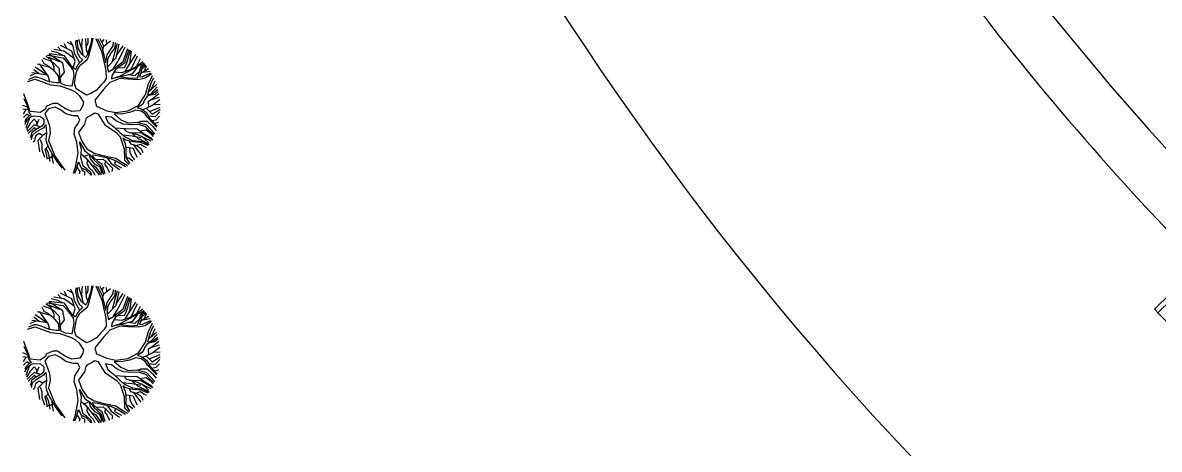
# Model space of a CAD drawing. Extents: x -93062 to 326984, y -142534 to 91021.
# Drawn here: x -56768 to -55694, y 84019 to 84422 of the extents above; entities that cross this region are included whole.
import ezdxf
from ezdxf.enums import TextEntityAlignment as Align

# ---------------------------------------------------------------- set-up
doc = ezdxf.new("R2010")
doc.units = 0
doc.header["$LTSCALE"] = 1000
doc.header["$MEASUREMENT"] = 0
doc.layers.get('0').update_dxf_attribs({"color": 8})
doc.styles.add('COMPLEX', font='COMPLEX')
doc.styles.add('hz', font='GEDITXT', dxfattribs={"width": 0.8, "bigfont": 'DXT'})
doc.styles.add('SIMPLEX', font='GEDITXT', dxfattribs={"height": 0.2, "bigfont": 'DXT'})
doc.styles.get("Standard").update_dxf_attribs({"font": 'gbenor.shx', "bigfont": 'gbcbig.shx'})

# ---------------------------------------------------------------- blocks, each defined once
blk = doc.blocks.new('A$C672165B9')
at = {"color": 251}
for p, q in [((4015.9, 19940.2), (4015.3, 19930.9)), ((4019.9, 19930.9), (4019.9, 19940.2)), ((4032.2, 19914.6), (4023, 19942.2)), ((4030.6, 19924.4), (4032.6, 19943.7)), ((4042.7, 19915.8), (4040.7, 19944.6)), ((4047.4, 19933.7), (4047.4, 19945)), ((4055.4, 19945.2), (4054.7, 19933.7)), ((4057.4, 19933), (4059.4, 19945.2)), ((4066.2, 19944.9), (4076.8, 19921.6)), ((4070.8, 19944.5), (4081.5, 19922.3)), ((4086.8, 19925.2), (4077.3, 19943.8)), ((4081.9, 19934.7), (4088, 19942.1)), ((4086.8, 19925.2), (4103.4, 19938.5)), ((4094.1, 19931), (4094, 19940.9)), ((3969.8, 19908), (3953.2, 19912.2)), ((3985.2, 19912.3), (3959.6, 19916.6)), ((3979.7, 19913.2), (3970.1, 19923)), ((4005.9, 19912.3), (3976.5, 19926.4)), ((3999.2, 19902.9), (3985.2, 19912.3)), ((3993.3, 19918.3), (3986.7, 19931.2)), ((4007.3, 19927.7), (3994.9, 19934.4)), ((4008.6, 19925.2), (4002.6, 19937.1)), ((4013.9, 19886.5), (4005.9, 19912.3)), ((4013.3, 19905.1), (4008.6, 19925.2)), ((4015.3, 19930.9), (4017.3, 19918.7)), ((4017.3, 19918.7), (4019.9, 19907.2)), ((4022.6, 19918), (4019.9, 19930.9)), ((4030.6, 19904.4), (4022.6, 19918)), ((4034.4, 19901.2), (4030.6, 19924.4)), ((4042.2, 19922.3), (4047.4, 19933.7)), ((4046.1, 19906.8), (4042.7, 19915.8)), ((4051.4, 19923), (4045.3, 19904.4)), ((4048, 19897.2), (4057.4, 19933)), ((4054.7, 19933.7), (4051.4, 19923)), ((4076.8, 19921.6), (4081.5, 19908.7)), ((4081.5, 19922.3), (4091.5, 19882.9)), ((4083.7, 19913.4), (4086.8, 19925.2)), ((4095.5, 19902.9), (4110.9, 19925.9)), ((4114.9, 19920.9), (4104.9, 19907.2)), ((4108.7, 19885.7), (4121.2, 19933)), ((4110.9, 19925.9), (4111.6, 19935.2)), ((4115.6, 19934.5), (4114.9, 19920.9)), ((4118.2, 19895.8), (4125.4, 19930.5)), ((4119.3, 19901), (4135.6, 19925.7)), ((4122.3, 19885.7), (4140.9, 19922.8)), ((4136.3, 19886.5), (4147.7, 19919.4)), ((4150.3, 19915.8), (4141.6, 19890.8)), ((4144.3, 19880), (4154.2, 19914.5)), ((4153, 19880.7), (4156.9, 19912.6)), ((3929, 19890.8), (3934.3, 19880.7)), ((3950, 19887.5), (3933.7, 19893.6)), ((3934.3, 19880.7), (3945, 19875.7)), ((3952.5, 19890.9), (3939.8, 19898.4)), ((3942.4, 19902.2), (3961.1, 19899.4)), ((3982.5, 19881.5), (3947.4, 19904.3)), ((3975, 19885.3), (3947.4, 19895.9)), ((3967.8, 19902.9), (3947.7, 19905.8)), ((3960.9, 19880.7), (3950, 19887.5)), ((3960.9, 19872.3), (3952.5, 19890.9)), ((3974.4, 19867.3), (3960.9, 19880.7)), ((3961.1, 19899.4), (3977.1, 19896.5)), ((3987.2, 19900.8), (3967.8, 19902.9)), ((3983.2, 19901.2), (3969.8, 19908)), ((3977.1, 19896.5), (3983.8, 19895.1)), ((3987.1, 19858.8), (3982.5, 19881.5)), ((3983.8, 19895.1), (3991.2, 19886.5)), ((3997.2, 19885.7), (3987.2, 19900.8)), ((3991.2, 19886.5), (4000.6, 19874.8)), ((4005.2, 19872.9), (3997.2, 19885.7)), ((4011.8, 19893.2), (3999.2, 19902.9)), ((4008.8, 19870.1), (4013.9, 19886.5)), ((4026, 19882.9), (4013.3, 19905.1)), ((4019.9, 19907.2), (4025.3, 19897.9)), ((4028.6, 19885.7), (4019.9, 19876.4)), ((4025.3, 19897.9), (4032.6, 19890.8)), ((4026, 19875.7), (4044.7, 19890.8)), ((4032.6, 19890.8), (4028.6, 19885.7)), ((4040.7, 19895.8), (4030.6, 19904.4)), ((4045.3, 19904.4), (4040.7, 19895.8)), ((4044.7, 19890.8), (4048, 19897.2)), ((4081.5, 19908.7), (4084.8, 19893.6)), ((4084.8, 19893.6), (4092.2, 19863.5)), ((4091.5, 19882.9), (4095.5, 19902.9)), ((4096.2, 19892.2), (4095.5, 19872.9)), ((4095.7, 19872), (4118.2, 19895.8)), ((4104.9, 19907.2), (4096.2, 19892.2)), ((4111.6, 19868.1), (4122.3, 19885.7)), ((4112.2, 19868.5), (4136.3, 19886.5)), ((4139, 19881.5), (4116.2, 19865.7)), ((4124.3, 19846.9), (4189.5, 19882.4)), ((4141.6, 19890.8), (4139, 19881.5)), ((4141.2, 19860.8), (4153, 19880.7)), ((4151.3, 19877.9), (4168.4, 19903.6)), ((4156.4, 19866.4), (4172.4, 19900.1)), ((4166.4, 19872.1), (4185.9, 19886.4)), ((4170.3, 19875), (4179.5, 19893.3)), ((4180.4, 19872.9), (4189.8, 19880.7)), ((3913.2, 19855.7), (3899.3, 19848.9)), ((3944.4, 19851.4), (3903.7, 19857.1)), ((3922.3, 19854.5), (3908.7, 19865.3)), ((3944.1, 19850.4), (3912.7, 19871.3)), ((3950, 19870.6), (3918.4, 19878.9)), ((3923, 19879.9), (3944.1, 19850.4)), ((3945, 19875.7), (3957.7, 19865.7)), ((3957.7, 19865.7), (3971.1, 19849.6)), ((3960.9, 19862.2), (3960.9, 19872.3)), ((3975.1, 19849.2), (3974.4, 19867.3)), ((3975.4, 19842.8), (3987.1, 19858.8)), ((4000.6, 19874.8), (4009, 19863)), ((4014.6, 19865.7), (4005.2, 19872.9)), ((4009, 19863), (4010.7, 19849.6)), ((4012.6, 19831.3), (4017.4, 19860.5)), ((4019.9, 19876.4), (4014.6, 19865.7)), ((4017.4, 19860.5), (4026, 19875.7)), ((4092.2, 19863.5), (4092.8, 19842.8)), ((4095.5, 19872.9), (4098.9, 19860)), ((4098.9, 19860), (4112.2, 19868.5)), ((4116.2, 19865.7), (4106.8, 19849.6)), ((4113, 19859.5), (4133, 19857.8)), ((4118.9, 19845.5), (4160.4, 19855.7)), ((4122.4, 19870), (4139, 19870.7)), ((4133, 19857.8), (4156.4, 19866.4)), ((4139, 19870.7), (4144.3, 19880)), ((4148.7, 19852.8), (4166.4, 19850.6)), ((4148.9, 19873.7), (4151.3, 19877.9)), ((4152.1, 19864.9), (4166.4, 19872.1)), ((4160.4, 19855.7), (4172.4, 19871.4)), ((4166.4, 19850.6), (4194.6, 19876.5)), ((4172.4, 19844.9), (4177.8, 19862.1)), ((4181.1, 19856.4), (4177.1, 19847.8)), ((4177.8, 19862.1), (4180.4, 19872.9)), ((4183.1, 19870.7), (4181.1, 19856.4)), ((4181.1, 19856.4), (4199.8, 19868.5)), ((4191.8, 19878.6), (4183.1, 19870.7)), ((4185.5, 19859.2), (4204.1, 19861.9)), ((4189.1, 19849.9), (4205.8, 19857.1)), ((4190.2, 19862.3), (4195.5, 19874.6)), ((4208.1, 19855), (4191.8, 19843.5)), ((3893.1, 19835), (3912.9, 19841.3)), ((3910.3, 19846.3), (3895.5, 19840.6)), ((3916.9, 19846.3), (3910.3, 19846.3)), ((3912.9, 19841.3), (3935, 19832.7)), ((3927.7, 19842.8), (3916.9, 19846.3)), ((3948.3, 19834.4), (3927.7, 19842.8)), ((3935, 19832.7), (3951.7, 19826.8)), ((3949.4, 19835.1), (3944.4, 19851.4)), ((3966, 19831.9), (3948.3, 19834.4)), ((3951.7, 19826.8), (3975.3, 19824.3)), ((3973.6, 19831.9), (3966, 19831.9)), ((3971.1, 19849.6), (3973.6, 19831.9)), ((3978.6, 19830.2), (3975.1, 19849.2)), ((3975.3, 19824.3), (4002.3, 19815)), ((3989.8, 19824.9), (3978.6, 19830.2)), ((4005.9, 19823.4), (3989.8, 19824.9)), ((4010.7, 19849.6), (4005.9, 19823.4)), ((4016.6, 19817), (4012.6, 19831.3)), ((4079.9, 19826.8), (4068.1, 19813.4)), ((4086.6, 19833.5), (4079.9, 19826.8)), ((4101.8, 19832.7), (4085.8, 19815)), ((4092.8, 19842.8), (4086.6, 19833.5)), ((4127.6, 19842.8), (4101.8, 19832.7)), ((4106.8, 19849.6), (4106, 19842)), ((4106, 19842), (4123.7, 19847.9)), ((4123.7, 19847.9), (4155, 19843.5)), ((4147.7, 19841.3), (4127.6, 19842.8)), ((4173.8, 19839.9), (4147.7, 19841.3)), ((4155, 19843.5), (4172.4, 19844.9)), ((4191.8, 19843.5), (4173.8, 19839.9)), ((4177.1, 19847.8), (4183.8, 19847.1)), ((4183.8, 19847.1), (4189.1, 19849.9)), ((4192.5, 19801.9), (4200.5, 19829.1)), ((4206.5, 19831.3), (4197.8, 19802.6)), ((4200.5, 19829.1), (4210.6, 19850.3)), ((4212.5, 19843.5), (4206.5, 19831.3)), ((4208.2, 19816.6), (4216.9, 19836.6)), ((4208.5, 19817), (4220.3, 19827.6)), ((3894.9, 19774), (3884, 19803.6)), ((4002.3, 19815), (4014.1, 19809.1)), ((4014.1, 19809.1), (4024, 19799.8)), ((4042.7, 19800.5), (4016.6, 19817)), ((4024, 19799.8), (4035.3, 19782.6)), ((4053.4, 19804.8), (4042.7, 19800.5)), ((4068.1, 19813.4), (4053.4, 19804.8)), ((4085.8, 19815), (4064.1, 19787.6)), ((4175.1, 19774.7), (4192.5, 19801.9)), ((4197.2, 19798.3), (4191.1, 19789.7)), ((4201.2, 19799.8), (4197.2, 19798.3)), ((4197.8, 19802.6), (4209.9, 19804.1)), ((4199.7, 19809), (4208.5, 19817)), ((4215.9, 19802.6), (4201.2, 19799.8)), ((4205.3, 19803.5), (4222.1, 19821.8)), ((4206.2, 19788.9), (4228, 19795.4)), ((4209.9, 19804.1), (4223.9, 19814.8)), ((4209.9, 19791.2), (4226.5, 19804.4)), ((4224.6, 19809.8), (4215.9, 19802.6)), ((3893.2, 19770.3), (3880.9, 19774.7)), ((3883.5, 19791.9), (3892.2, 19774)), ((3892.2, 19774), (3896.9, 19756.1)), ((3900.2, 19758.9), (3894.9, 19774)), ((3938.4, 19765.4), (3925, 19756.8)), ((3946.6, 19766.1), (3937.3, 19754.3)), ((3940.4, 19771.8), (3938.4, 19765.4)), ((3957.7, 19779), (3940.4, 19771.8)), ((3963.5, 19770.3), (3946.6, 19766.1)), ((3969.1, 19779), (3957.7, 19779)), ((3977.1, 19763.2), (3963.5, 19770.3)), ((3989.2, 19766.1), (3969.1, 19779)), ((4005.2, 19758.9), (3989.2, 19766.1)), ((4033.5, 19774.5), (4026, 19761.1)), ((4035.3, 19782.6), (4033.5, 19774.5)), ((4064.1, 19787.6), (4068.1, 19772.5)), ((4068.1, 19772.5), (4094.8, 19761.1)), ((4147.7, 19760.4), (4175.1, 19774.7)), ((4185.8, 19777.6), (4172.4, 19768.2)), ((4172.4, 19768.2), (4180.4, 19766.8)), ((4180.4, 19766.8), (4195.1, 19756.8)), ((4185.4, 19763.4), (4208.5, 19774)), ((4191.1, 19789.7), (4185.8, 19777.6)), ((4194.7, 19767.7), (4209.9, 19752.5)), ((4200.5, 19785.4), (4209.9, 19791.2)), ((4200.8, 19770.4), (4200.5, 19785.4)), ((4203, 19759.4), (4229.8, 19770.4)), ((4208.5, 19774), (4228.7, 19789.8)), ((4212.5, 19777.1), (4229.7, 19777.5)), ((3898.8, 19763), (3881, 19764.7)), ((3888.9, 19763.9), (3881.8, 19752.4)), ((3891.5, 19752.5), (3882.9, 19744.1)), ((3888.9, 19739.6), (3886.2, 19732.4)), ((3886.2, 19726.7), (3892.9, 19738.9)), ((3897.6, 19748.2), (3888.9, 19739.6)), ((3898.4, 19743.1), (3889.1, 19717.7)), ((3897.5, 19748.2), (3891.5, 19752.5)), ((3892.9, 19738.9), (3902.2, 19746)), ((3896.9, 19756.1), (3902.2, 19750.3)), ((3902.2, 19750.3), (3897.6, 19748.2)), ((3925, 19756.8), (3900.2, 19758.9)), ((3909.6, 19739.6), (3900.2, 19728.8)), ((3902.2, 19746), (3908.9, 19748.2)), ((3908.9, 19748.2), (3926.3, 19746.7)), ((3916.3, 19731.7), (3909.6, 19739.6)), ((3917, 19726.1), (3922.3, 19739.6)), ((3926.3, 19746.7), (3934.3, 19739.6)), ((3934.3, 19739.6), (3934.3, 19728.8)), ((3937.3, 19754.3), (3949.1, 19723.1)), ((3990.5, 19753.2), (3977.1, 19763.2)), ((4008.6, 19748.2), (3990.5, 19753.2)), ((4026, 19761.1), (4005.2, 19758.9)), ((4020.6, 19748.2), (4008.6, 19748.2)), ((4026, 19737.4), (4020.6, 19748.2)), ((4020.6, 19728.1), (4026, 19737.4)), ((4026, 19761.1), (4026, 19761.1)), ((4040.7, 19740.3), (4038, 19726.7)), ((4046.7, 19745.3), (4040.7, 19740.3)), ((4055.4, 19749.6), (4046.7, 19745.3)), ((4064.1, 19754.6), (4055.4, 19749.6)), ((4073.4, 19752.5), (4064.1, 19754.6)), ((4090.8, 19723.8), (4073.4, 19752.5)), ((4097.5, 19745.3), (4090.8, 19746.7)), ((4090.8, 19746.7), (4096.8, 19732.4)), ((4094.8, 19761.1), (4117.6, 19756.8)), ((4106.2, 19744.6), (4097.5, 19745.3)), ((4118.2, 19735.3), (4106.2, 19744.6)), ((4131.6, 19752.5), (4112.9, 19753.2)), ((4112.9, 19753.2), (4129.6, 19738.2)), ((4117.6, 19756.8), (4147.7, 19760.4)), ((4129.6, 19738.2), (4148.3, 19730.3)), ((4151.7, 19756.8), (4131.6, 19752.5)), ((4168.4, 19762.5), (4151.7, 19756.8)), ((4181.8, 19759.6), (4168.4, 19762.5)), ((4191.8, 19753.2), (4181.8, 19759.6)), ((4198.5, 19743.2), (4191.8, 19753.2)), ((4195.1, 19756.8), (4203.8, 19741.7)), ((4211.2, 19729.6), (4198.5, 19743.2)), ((4200.4, 19747.7), (4207.9, 19747.5)), ((4203.8, 19741.7), (4222.6, 19721.7)), ((4207.9, 19747.5), (4217.9, 19746)), ((4208.8, 19736.4), (4219.9, 19738.2)), ((4209.9, 19752.5), (4229.7, 19764.7)), ((4217.9, 19746), (4229.3, 19758.2)), ((4219.9, 19738.2), (4228.1, 19746.8)), ((3900.2, 19728.8), (3890.5, 19713.6)), ((3898.9, 19714.5), (3892.5, 19707.9)), ((3910.9, 19718.1), (3894.6, 19702.8)), ((3910.3, 19725.2), (3898.9, 19714.5)), ((3913.6, 19712.4), (3902.9, 19704.5)), ((3926.2, 19719.7), (3910.3, 19725.2)), ((3915.2, 19713.3), (3910.9, 19718.1)), ((3929.7, 19721.7), (3913.6, 19712.4)), ((3914.9, 19707.3), (3927, 19714.5)), ((3917.5, 19722.7), (3916.3, 19731.7)), ((3927, 19714.5), (3935.7, 19718.8)), ((3934.3, 19728.8), (3929.7, 19721.7)), ((3935.7, 19718.8), (3939.7, 19725.2)), ((3939.7, 19725.2), (3940.4, 19716.6)), ((3940.4, 19716.6), (3941, 19704.5)), ((3949.1, 19723.1), (3950.4, 19704.5)), ((4011.9, 19701.6), (4013.3, 19716.6)), ((4013.3, 19716.6), (4020.6, 19728.1)), ((4038, 19726.7), (4022.6, 19705.9)), ((4120.3, 19702.9), (4090.8, 19723.8)), ((4096.8, 19732.4), (4111.6, 19721)), ((4111.6, 19721), (4128.3, 19704.5)), ((4114.9, 19717.4), (4141.6, 19715.9)), ((4136.3, 19726.7), (4118.2, 19735.3)), ((4159, 19725.2), (4136.3, 19726.7)), ((4137.6, 19715.9), (4144.3, 19708.1)), ((4141.6, 19715.9), (4171.7, 19715.2)), ((4144.3, 19708.1), (4157, 19705.2)), ((4148.3, 19730.3), (4171.7, 19731.7)), ((4175.1, 19726), (4159, 19725.2)), ((4171.7, 19731.7), (4195.1, 19725.2)), ((4171.7, 19715.2), (4185.1, 19705.2)), ((4173, 19731.4), (4180.4, 19734.6)), ((4193.8, 19720.2), (4175.1, 19726)), ((4177.8, 19710.2), (4194.5, 19712.4)), ((4180.4, 19734.6), (4196.5, 19734.6)), ((4202.5, 19709.5), (4193.8, 19720.2)), ((4194.5, 19712.4), (4204.5, 19704.5)), ((4195.1, 19725.2), (4215.9, 19702.3)), ((4196.5, 19734.6), (4210.5, 19721.7)), ((4213.9, 19699.5), (4202.5, 19709.5)), ((4210.5, 19721.7), (4219.3, 19711.1)), ((4221.2, 19719.5), (4211.2, 19729.6)), ((4215.2, 19729.6), (4225.4, 19732)), ((3902.9, 19704.5), (3900.9, 19692.3)), ((3902.9, 19687.3), (3905.6, 19698.7)), ((3905.6, 19698.7), (3914.9, 19707.3)), ((3910.9, 19685.8), (3907.6, 19681.5)), ((3913.6, 19696.6), (3910.9, 19685.8)), ((3922.3, 19703), (3913.6, 19696.6)), ((3931.7, 19698), (3919, 19685.1)), ((3919, 19685.1), (3923.6, 19656.5)), ((3931, 19698), (3922.3, 19703)), ((3925, 19688), (3929, 19677.2)), ((3940.4, 19703.8), (3931.7, 19698)), ((3941, 19704.5), (3939.7, 19688)), ((3939.7, 19688), (3941, 19680.1)), ((3941, 19680.1), (3946.4, 19668.6)), ((3950.4, 19704.5), (3946.4, 19685.8)), ((3946.4, 19685.8), (3963.1, 19645)), ((4017.9, 19680.8), (4011.9, 19701.6)), ((4021.3, 19653.6), (4017.9, 19680.8)), ((4022.6, 19705.9), (4032, 19682.3)), ((4030, 19662.9), (4025.3, 19682.3)), ((4025.3, 19682.3), (4038.7, 19659.3)), ((4032, 19682.3), (4044, 19664.4)), ((4128.8, 19693.6), (4120.3, 19702.9)), ((4128.3, 19704.5), (4141, 19694.4)), ((4139.7, 19663.3), (4128.8, 19693.6)), ((4134.3, 19699.5), (4159.1, 19697)), ((4142.3, 19686.6), (4135, 19691.6)), ((4135, 19691.6), (4141, 19678)), ((4141, 19694.4), (4159.7, 19685.8)), ((4160.4, 19682.3), (4142.3, 19686.6)), ((4151, 19705.9), (4181.9, 19704.6)), ((4151, 19684.4), (4154.4, 19677.2)), ((4157, 19705.2), (4172.4, 19700.9)), ((4157.7, 19703.8), (4172.6, 19691.1)), ((4159.1, 19697), (4181.1, 19692.8)), ((4159.7, 19685.8), (4185.8, 19683)), ((4180.4, 19680.1), (4160.4, 19682.3)), ((4172.4, 19700.9), (4205.8, 19684.4)), ((4172.6, 19691.1), (4201.3, 19676.8)), ((4199.2, 19673), (4180.4, 19680.1)), ((4181.9, 19704.6), (4211.4, 19686.9)), ((4183.1, 19695.9), (4200.5, 19680.1)), ((4185.1, 19705.2), (4209.2, 19690.1)), ((4185.8, 19683), (4201.2, 19675.1)), ((4204.5, 19704.5), (4211.9, 19695.9)), ((3929, 19677.2), (3929.7, 19662.2)), ((3929.7, 19662.2), (3936.3, 19642.9)), ((3944.4, 19670.1), (3937, 19662.9)), ((3937, 19662.9), (3941, 19648.6)), ((3940.4, 19665.1), (3945.7, 19654.3)), ((3945.7, 19654.3), (3950, 19632.1)), ((3946.4, 19668.6), (3956.4, 19650)), ((3954.4, 19653.6), (3955.7, 19640)), ((3956.4, 19650), (3967.1, 19632.1)), ((4015.3, 19617.8), (4021.3, 19653.6)), ((4028.6, 19642.1), (4030, 19662.9)), ((4029.3, 19651.4), (4040.7, 19641.4)), ((4038.7, 19659.3), (4051.4, 19649.3)), ((4044, 19664.4), (4062.1, 19652.9)), ((4062.1, 19652.9), (4087.5, 19646.4)), ((4140.3, 19634.3), (4139.7, 19663.3)), ((4141, 19678), (4143, 19665.1)), ((4143, 19665.1), (4142.3, 19647.2)), ((4144.3, 19668.6), (4161, 19665.8)), ((4151.7, 19666.5), (4153, 19655)), ((4153, 19655), (4158.4, 19643.6)), ((4154.4, 19677.2), (4169.7, 19673)), ((4161, 19665.8), (4167.1, 19650.7)), ((4161.7, 19675.1), (4172.4, 19660.8)), ((4167.1, 19650.7), (4171.1, 19642.9)), ((4169.1, 19673), (4179.8, 19676.5)), ((4169.7, 19673), (4180.4, 19665.8)), ((4172.4, 19660.8), (4180.4, 19649.3)), ((4179.8, 19676.5), (4188.5, 19670.8)), ((4180.4, 19665.8), (4185.8, 19655)), ((4188.5, 19670.8), (4194.5, 19667.9)), ((3941, 19648.6), (3941.7, 19637.8)), ((3950.4, 19641.4), (3945, 19640)), ((3954.4, 19643.6), (3950.4, 19641.4)), ((3955.7, 19640), (3958.4, 19627.1)), ((3963.1, 19645), (3987.6, 19609.9)), ((3967.1, 19632.1), (3979.8, 19614.9)), ((4017.3, 19612.8), (4022.6, 19631.4)), ((4022.6, 19631.4), (4029.3, 19616.3)), ((4034.7, 19619.9), (4028.6, 19642.1)), ((4037.3, 19645.7), (4046.7, 19649.3)), ((4040.7, 19641.4), (4051.4, 19628.5)), ((4044.7, 19635), (4043.3, 19627.1)), ((4043.3, 19627.1), (4049.4, 19616.3)), ((4050, 19649.3), (4052, 19638.5)), ((4051.4, 19649.3), (4062.1, 19635.7)), ((4051.4, 19628.5), (4074.8, 19597)), ((4052, 19638.5), (4063.4, 19625.7)), ((4057.4, 19622.8), (4065.4, 19618.5)), ((4059.4, 19643.6), (4058.7, 19648.6)), ((4058.7, 19648.6), (4070.8, 19647.2)), ((4073.4, 19631.4), (4059.4, 19643.6)), ((4062.1, 19635.7), (4078.8, 19619.9)), ((4063.4, 19625.7), (4075.4, 19619.2)), ((4067.4, 19637.1), (4084.8, 19637.8)), ((4070.8, 19647.2), (4103.5, 19639.3)), ((4082.8, 19624.2), (4073.4, 19631.4)), ((4084.1, 19619.2), (4082.8, 19624.2)), ((4084.8, 19637.8), (4094.8, 19629.2)), ((4087.5, 19646.4), (4117.6, 19640.7)), ((4091.5, 19633.5), (4088.2, 19624.9)), ((4088.2, 19624.9), (4095.5, 19616.3)), ((4094.8, 19629.2), (4108.9, 19614.9)), ((4096.2, 19640.7), (4105.5, 19627.1)), ((4103.5, 19639.3), (4120.9, 19632.1)), ((4105.5, 19627.1), (4126.3, 19612)), ((4116.2, 19633.5), (4113.6, 19626.4)), ((4113.6, 19626.4), (4131.6, 19616.3)), ((4117.6, 19640.7), (4130.9, 19631.4)), ((4120.9, 19632.1), (4141.6, 19619.2)), ((4130.9, 19631.4), (4146.7, 19622.1)), ((4150.4, 19624.5), (4140.3, 19634.3)), ((4142.3, 19647.2), (4144.3, 19639.3)), ((4143.7, 19642.9), (4151, 19640.7)), ((4144.3, 19639.3), (4152.4, 19627.1)), ((4151, 19640.7), (4160.4, 19633.5)), ((4158.4, 19643.6), (4165, 19636.4)), ((4009.4, 19602.4), (4015.3, 19617.8)), ((4013.3, 19602.7), (4017.3, 19612.8)), ((4019.3, 19617.8), (4021.3, 19612.8)), ((4021.3, 19612.8), (4026, 19606.3)), ((4026, 19606.3), (4024.6, 19600.6)), ((4029.3, 19616.3), (4041.3, 19611.3)), ((4030, 19614.9), (4030.6, 19609.9)), ((4030.6, 19609.9), (4038, 19607)), ((4044, 19613.5), (4034.7, 19619.9)), ((4038, 19607), (4038, 19597.7)), ((4041.3, 19611.3), (4052, 19599.9)), ((4053.4, 19604.2), (4044, 19613.5)), ((4049.4, 19616.3), (4059.4, 19606.3)), ((4052, 19599.9), (4052, 19597)), ((4056.7, 19596.3), (4053.4, 19604.2)), ((4059.4, 19606.3), (4064.1, 19597.7)), ((4065.4, 19618.5), (4080.1, 19598.4)), ((4075.4, 19619.2), (4082.1, 19602.7)), ((4078.8, 19619.9), (4086.1, 19599.1)), ((4090.1, 19600.6), (4084.1, 19619.2)), ((4095.5, 19616.3), (4100.2, 19605.6)), ((4100.2, 19605.6), (4099.5, 19603.4)), ((4108.9, 19614.9), (4106.9, 19606.3)), ((6942.5, 19441.9), (6754.2, 19256.6)), ((6951.3, 19433), (6763.1, 19247.7)), ((4007.3, 19298.7), (3994.9, 19305.4)), ((4008.6, 19296.2), (4002.6, 19308.1)), ((4015.9, 19311.2), (4015.3, 19301.9)), ((4019.9, 19301.9), (4019.9, 19311.2)), ((4032.2, 19285.6), (4023, 19313.2)), ((4030.6, 19295.4), (4032.6, 19314.7)), ((4042.7, 19286.8), (4040.7, 19315.6)), ((4042.2, 19293.3), (4047.4, 19304.7)), ((4047.4, 19304.7), (4047.4, 19316)), ((4048, 19268.2), (4057.4, 19304)), ((4054.7, 19304.7), (4051.4, 19294)), ((4055.4, 19316.2), (4054.7, 19304.7)), ((4057.4, 19304), (4059.4, 19316.2)), ((4066.2, 19315.9), (4076.8, 19292.6)), ((4070.8, 19315.5), (4081.5, 19293.3)), ((4086.8, 19296.2), (4077.3, 19314.8)), ((4081.9, 19305.7), (4088, 19313.1)), ((4086.8, 19296.2), (4103.4, 19309.5)), ((4094.1, 19302), (4094, 19311.9)), ((4108.7, 19256.7), (4121.2, 19304)), ((4110.9, 19296.9), (4111.6, 19306.2)), ((4115.6, 19305.5), (4114.9, 19291.9)), ((3982.5, 19252.5), (3947.4, 19275.3)), ((3967.8, 19273.9), (3947.7, 19276.8)), ((3969.8, 19279), (3953.2, 19283.2)), ((3985.2, 19283.3), (3959.6, 19287.6)), ((3983.2, 19272.2), (3969.8, 19279)), ((3979.7, 19284.2), (3970.1, 19294)), ((4005.9, 19283.3), (3976.5, 19297.4)), ((3999.2, 19273.9), (3985.2, 19283.3)), ((3993.3, 19289.3), (3986.7, 19302.2)), ((4013.9, 19257.5), (4005.9, 19283.3)), ((4013.3, 19276.1), (4008.6, 19296.2)), ((4026, 19253.9), (4013.3, 19276.1)), ((4015.3, 19301.9), (4017.3, 19289.7)), ((4017.3, 19289.7), (4019.9, 19278.2)), ((4022.6, 19289), (4019.9, 19301.9)), ((4019.9, 19278.2), (4025.3, 19268.9)), ((4030.6, 19275.4), (4022.6, 19289)), ((4034.4, 19272.2), (4030.6, 19295.4)), ((4040.7, 19266.8), (4030.6, 19275.4)), ((4045.3, 19275.4), (4040.7, 19266.8)), ((4046.1, 19277.8), (4042.7, 19286.8)), ((4051.4, 19294), (4045.3, 19275.4)), ((4076.8, 19292.6), (4081.5, 19279.7)), ((4081.5, 19293.3), (4091.5, 19253.9)), ((4081.5, 19279.7), (4084.8, 19264.6)), ((4083.7, 19284.4), (4086.8, 19296.2)), ((4095.5, 19273.9), (4110.9, 19296.9)), ((4104.9, 19278.2), (4096.2, 19263.2)), ((4114.9, 19291.9), (4104.9, 19278.2)), ((4118.2, 19266.8), (4125.4, 19301.5)), ((4119.3, 19272), (4135.6, 19296.7)), ((4122.3, 19256.7), (4140.9, 19293.8)), ((4136.3, 19257.5), (4147.7, 19290.4)), ((4150.3, 19286.8), (4141.6, 19261.8)), ((4144.3, 19251), (4154.2, 19285.5)), ((4153, 19251.7), (4156.9, 19283.6)), ((3950, 19241.6), (3918.4, 19249.9)), ((3923, 19250.9), (3944.1, 19221.4)), ((3929, 19261.8), (3934.3, 19251.7)), ((3950, 19258.5), (3933.7, 19264.6)), ((3934.3, 19251.7), (3945, 19246.7)), ((3952.5, 19261.9), (3939.8, 19269.4)), ((3942.4, 19273.2), (3961.1, 19270.4)), ((3945, 19246.7), (3957.7, 19236.7)), ((3975, 19256.3), (3947.4, 19266.9)), ((3960.9, 19251.7), (3950, 19258.5)), ((3960.9, 19243.3), (3952.5, 19261.9)), ((3974.4, 19238.3), (3960.9, 19251.7)), ((3961.1, 19270.4), (3977.1, 19267.5)), ((3987.2, 19271.8), (3967.8, 19273.9)), ((3977.1, 19267.5), (3983.8, 19266.1)), ((3987.1, 19229.8), (3982.5, 19252.5)), ((3983.8, 19266.1), (3991.2, 19257.5)), ((3997.2, 19256.7), (3987.2, 19271.8)), ((3991.2, 19257.5), (4000.6, 19245.8)), ((4005.2, 19243.9), (3997.2, 19256.7)), ((4011.8, 19264.2), (3999.2, 19273.9)), ((4008.8, 19241.1), (4013.9, 19257.5)), ((4019.9, 19247.4), (4014.6, 19236.7)), ((4017.4, 19231.5), (4026, 19246.7)), ((4028.6, 19256.7), (4019.9, 19247.4)), ((4025.3, 19268.9), (4032.6, 19261.8)), ((4026, 19246.7), (4044.7, 19261.8)), ((4032.6, 19261.8), (4028.6, 19256.7)), ((4044.7, 19261.8), (4048, 19268.2)), ((4084.8, 19264.6), (4092.2, 19234.5)), ((4091.5, 19253.9), (4095.5, 19273.9)), ((4096.2, 19263.2), (4095.5, 19243.9)), ((4095.7, 19243), (4118.2, 19266.8)), ((4111.6, 19239.1), (4122.3, 19256.7)), ((4112.2, 19239.5), (4136.3, 19257.5)), ((4139, 19252.5), (4116.2, 19236.7)), ((4124.3, 19217.9), (4189.5, 19253.4)), ((4141.6, 19261.8), (4139, 19252.5)), ((4139, 19241.7), (4144.3, 19251)), ((4141.2, 19231.8), (4153, 19251.7)), ((4148.9, 19244.7), (4151.3, 19248.9)), ((4151.3, 19248.9), (4168.4, 19274.6)), ((4156.4, 19237.4), (4172.4, 19271.1)), ((4166.4, 19243.1), (4185.9, 19257.4)), ((4166.4, 19221.6), (4194.6, 19247.5)), ((4170.3, 19246), (4179.5, 19264.3)), ((4180.4, 19243.9), (4189.8, 19251.7)), ((4191.8, 19249.6), (4183.1, 19241.7)), ((3910.3, 19217.3), (3895.5, 19211.6)), ((3913.2, 19226.7), (3899.3, 19219.9)), ((3944.4, 19222.4), (3903.7, 19228.1)), ((3922.3, 19225.5), (3908.7, 19236.3)), ((3916.9, 19217.3), (3910.3, 19217.3)), ((3944.1, 19221.4), (3912.7, 19242.3)), ((3927.7, 19213.8), (3916.9, 19217.3)), ((3949.4, 19206.1), (3944.4, 19222.4)), ((3957.7, 19236.7), (3971.1, 19220.6)), ((3960.9, 19233.2), (3960.9, 19243.3)), ((3971.1, 19220.6), (3973.6, 19202.9)), ((3975.1, 19220.2), (3974.4, 19238.3)), ((3978.6, 19201.2), (3975.1, 19220.2)), ((3975.4, 19213.8), (3987.1, 19229.8)), ((4000.6, 19245.8), (4009, 19234)), ((4014.6, 19236.7), (4005.2, 19243.9)), ((4010.7, 19220.6), (4005.9, 19194.4)), ((4009, 19234), (4010.7, 19220.6)), ((4012.6, 19202.3), (4017.4, 19231.5)), ((4092.2, 19234.5), (4092.8, 19213.8)), ((4095.5, 19243.9), (4098.9, 19231)), ((4098.9, 19231), (4112.2, 19239.5)), ((4106.8, 19220.6), (4106, 19213)), ((4106, 19213), (4123.7, 19218.9)), ((4116.2, 19236.7), (4106.8, 19220.6)), ((4113, 19230.5), (4133, 19228.8)), ((4118.9, 19216.5), (4160.4, 19226.6)), ((4122.4, 19241), (4139, 19241.7)), ((4123.7, 19218.9), (4155, 19214.5)), ((4133, 19228.8), (4156.4, 19237.4)), ((4148.7, 19223.8), (4166.4, 19221.6)), ((4152.1, 19235.9), (4166.4, 19243.1)), ((4160.4, 19226.6), (4172.4, 19242.4)), ((4172.4, 19215.9), (4177.8, 19233.1)), ((4181.1, 19227.4), (4177.1, 19218.8)), ((4177.1, 19218.8), (4183.8, 19218)), ((4177.8, 19233.1), (4180.4, 19243.9)), ((4183.1, 19241.7), (4181.1, 19227.4)), ((4181.1, 19227.4), (4199.8, 19239.5)), ((4183.8, 19218), (4189.1, 19220.9)), ((4185.5, 19230.2), (4204.1, 19232.9)), ((4189.1, 19220.9), (4205.8, 19228.1)), ((4190.2, 19233.3), (4195.5, 19245.6)), ((4208.1, 19226), (4191.8, 19214.5)), ((4200.5, 19200.1), (4210.6, 19221.3)), ((3893.1, 19206), (3912.9, 19212.3)), ((3912.9, 19212.3), (3935, 19203.7)), ((3948.3, 19205.4), (3927.7, 19213.8)), ((3935, 19203.7), (3951.7, 19197.8)), ((3966, 19202.9), (3948.3, 19205.4)), ((3951.7, 19197.8), (3975.3, 19195.3)), ((3973.6, 19202.9), (3966, 19202.9)), ((3975.3, 19195.3), (4002.3, 19186)), ((3989.8, 19195.8), (3978.6, 19201.2)), ((4005.9, 19194.4), (3989.8, 19195.8)), ((4016.6, 19188), (4012.6, 19202.3)), ((4079.9, 19197.8), (4068.1, 19184.4)), ((4086.6, 19204.5), (4079.9, 19197.8)), ((4101.8, 19203.7), (4085.8, 19186)), ((4092.8, 19213.8), (4086.6, 19204.5)), ((4127.6, 19213.8), (4101.8, 19203.7)), ((4147.7, 19212.3), (4127.6, 19213.8)), ((4173.8, 19210.9), (4147.7, 19212.3)), ((4155, 19214.5), (4172.4, 19215.9)), ((4191.8, 19214.5), (4173.8, 19210.9)), ((4192.5, 19172.9), (4200.5, 19200.1)), ((4206.5, 19202.3), (4197.8, 19173.6)), ((4205.3, 19174.5), (4222.1, 19192.8)), ((4212.5, 19214.5), (4206.5, 19202.3)), ((4208.2, 19187.6), (4216.9, 19207.6)), ((4208.5, 19188), (4220.3, 19198.6)), ((3883.5, 19162.9), (3892.2, 19145)), ((3894.9, 19145), (3884, 19174.6)), ((4002.3, 19186), (4014.1, 19180.1)), ((4014.1, 19180.1), (4024, 19170.8)), ((4042.7, 19171.5), (4016.6, 19188)), ((4024, 19170.8), (4035.3, 19153.6)), ((4053.4, 19175.8), (4042.7, 19171.5)), ((4068.1, 19184.4), (4053.4, 19175.8)), ((4085.8, 19186), (4064.1, 19158.6)), ((4175.1, 19145.7), (4192.5, 19172.9)), ((4191.1, 19160.7), (4185.8, 19148.6)), ((4197.2, 19169.3), (4191.1, 19160.7)), ((4201.2, 19170.8), (4197.2, 19169.3)), ((4197.8, 19173.6), (4209.9, 19175.1)), ((4199.7, 19180), (4208.5, 19188)), ((4200.5, 19156.4), (4209.9, 19162.2)), ((4215.9, 19173.6), (4201.2, 19170.8)), ((4206.2, 19159.9), (4228, 19166.4)), ((4208.5, 19145), (4228.7, 19160.8)), ((4209.9, 19175.1), (4223.9, 19185.8)), ((4209.9, 19162.2), (4226.5, 19175.4)), ((4224.6, 19180.8), (4215.9, 19173.6)), ((3893.2, 19141.3), (3880.9, 19145.7)), ((3898.8, 19133.9), (3881, 19135.7)), ((3888.9, 19134.9), (3881.8, 19123.4)), ((3892.2, 19145), (3896.9, 19127.1)), ((3900.2, 19129.9), (3894.9, 19145)), ((3938.4, 19136.4), (3925, 19127.8)), ((3946.6, 19137.1), (3937.3, 19125.3)), ((3940.4, 19142.8), (3938.4, 19136.4)), ((3957.7, 19150), (3940.4, 19142.8)), ((3963.5, 19141.3), (3946.6, 19137.1)), ((3969.1, 19150), (3957.7, 19150)), ((3977.1, 19134.2), (3963.5, 19141.3)), ((3989.2, 19137.1), (3969.1, 19150)), ((3990.5, 19124.2), (3977.1, 19134.2)), ((4005.2, 19129.9), (3989.2, 19137.1)), ((4026, 19132.1), (4005.2, 19129.9)), ((4033.5, 19145.5), (4026, 19132.1)), ((4026, 19132.1), (4026, 19132.1)), ((4035.3, 19153.6), (4033.5, 19145.5)), ((4064.1, 19158.6), (4068.1, 19143.5)), ((4068.1, 19143.5), (4094.8, 19132.1)), ((4094.8, 19132.1), (4117.6, 19127.8)), ((4117.6, 19127.8), (4147.7, 19131.4)), ((4147.7, 19131.4), (4175.1, 19145.7)), ((4168.4, 19133.5), (4151.7, 19127.8)), ((4181.8, 19130.6), (4168.4, 19133.5)), ((4185.8, 19148.6), (4172.4, 19139.2)), ((4172.4, 19139.2), (4180.4, 19137.8)), ((4180.4, 19137.8), (4195.1, 19127.8)), ((4191.8, 19124.2), (4181.8, 19130.6)), ((4185.4, 19134.4), (4208.5, 19145)), ((4194.7, 19138.7), (4209.9, 19123.5)), ((4200.8, 19141.4), (4200.5, 19156.4)), ((4203, 19130.4), (4229.8, 19141.4)), ((4209.9, 19123.5), (4229.7, 19135.7)), ((4212.5, 19148.1), (4229.7, 19148.5)), ((3891.5, 19123.5), (3882.9, 19115.1)), ((3888.9, 19110.6), (3886.2, 19103.4)), ((3886.2, 19097.7), (3892.9, 19109.9)), ((3897.6, 19119.2), (3888.9, 19110.6)), ((3898.4, 19114.1), (3889.1, 19088.7)), ((3897.5, 19119.2), (3891.5, 19123.5)), ((3892.9, 19109.9), (3902.2, 19117)), ((3896.9, 19127.1), (3902.2, 19121.3)), ((3902.2, 19121.3), (3897.6, 19119.2)), ((3925, 19127.8), (3900.2, 19129.9)), ((3909.6, 19110.6), (3900.2, 19099.8)), ((3902.2, 19117), (3908.9, 19119.2)), ((3908.9, 19119.2), (3926.3, 19117.7)), ((3916.3, 19102.7), (3909.6, 19110.6)), ((3917.5, 19093.7), (3916.3, 19102.7)), ((3917, 19097.1), (3922.3, 19110.6)), ((3926.3, 19117.7), (3934.3, 19110.6)), ((3934.3, 19110.6), (3934.3, 19099.8)), ((3937.3, 19125.3), (3949.1, 19094.1)), ((4008.6, 19119.2), (3990.5, 19124.2)), ((4020.6, 19119.2), (4008.6, 19119.2)), ((4026, 19108.4), (4020.6, 19119.2)), ((4020.6, 19099.1), (4026, 19108.4)), ((4040.7, 19111.3), (4038, 19097.7)), ((4046.7, 19116.3), (4040.7, 19111.3)), ((4055.4, 19120.6), (4046.7, 19116.3)), ((4064.1, 19125.6), (4055.4, 19120.6)), ((4073.4, 19123.5), (4064.1, 19125.6)), ((4090.8, 19094.8), (4073.4, 19123.5)), ((4097.5, 19116.3), (4090.8, 19117.7)), ((4090.8, 19117.7), (4096.8, 19103.4)), ((4096.8, 19103.4), (4111.6, 19092)), ((4106.2, 19115.6), (4097.5, 19116.3)), ((4118.2, 19106.3), (4106.2, 19115.6)), ((4131.6, 19123.5), (4112.9, 19124.2)), ((4112.9, 19124.2), (4129.6, 19109.2)), ((4136.3, 19097.7), (4118.2, 19106.3)), ((4129.6, 19109.2), (4148.3, 19101.3)), ((4151.7, 19127.8), (4131.6, 19123.5)), ((4148.3, 19101.3), (4171.7, 19102.7)), ((4171.7, 19102.7), (4195.1, 19096.2)), ((4173, 19102.3), (4180.4, 19105.6)), ((4180.4, 19105.6), (4196.5, 19105.6)), ((4198.5, 19114.2), (4191.8, 19124.2)), ((4195.1, 19127.8), (4203.8, 19112.7)), ((4196.5, 19105.6), (4210.5, 19092.7)), ((4211.2, 19100.6), (4198.5, 19114.2)), ((4200.4, 19118.7), (4207.9, 19118.5)), ((4203.8, 19112.7), (4222.6, 19092.7)), ((4207.9, 19118.5), (4217.9, 19117)), ((4208.8, 19107.4), (4219.9, 19109.2)), ((4215.2, 19100.6), (4225.4, 19103)), ((4217.9, 19117), (4229.3, 19129.2)), ((4219.9, 19109.2), (4228.1, 19117.8)), ((3900.2, 19099.8), (3890.5, 19084.6)), ((3898.9, 19085.5), (3892.5, 19078.9)), ((3910.9, 19089.1), (3894.6, 19073.8)), ((3910.3, 19096.2), (3898.9, 19085.5)), ((3902.9, 19075.5), (3900.9, 19063.3)), ((3913.6, 19083.4), (3902.9, 19075.5)), ((3905.6, 19069.7), (3914.9, 19078.3)), ((3926.2, 19090.7), (3910.3, 19096.2)), ((3915.2, 19084.3), (3910.9, 19089.1)), ((3929.7, 19092.7), (3913.6, 19083.4)), ((3922.3, 19074), (3913.6, 19067.6)), ((3914.9, 19078.3), (3927, 19085.5)), ((3931, 19069), (3922.3, 19074)), ((3927, 19085.5), (3935.7, 19089.8)), ((3934.3, 19099.8), (3929.7, 19092.7)), ((3940.4, 19074.7), (3931.7, 19069)), ((3935.7, 19089.8), (3939.7, 19096.2)), ((3939.7, 19096.2), (3940.4, 19087.6)), ((3941, 19075.5), (3939.7, 19059)), ((3940.4, 19087.6), (3941, 19075.5)), ((3950.4, 19075.5), (3946.4, 19056.8)), ((3949.1, 19094.1), (3950.4, 19075.5)), ((4011.9, 19072.6), (4013.3, 19087.6)), ((4013.3, 19087.6), (4020.6, 19099.1)), ((4038, 19097.7), (4022.6, 19076.9)), ((4022.6, 19076.9), (4032, 19053.3)), ((4120.3, 19073.9), (4090.8, 19094.8)), ((4111.6, 19092), (4128.3, 19075.5)), ((4114.9, 19088.4), (4141.6, 19086.9)), ((4128.8, 19064.6), (4120.3, 19073.9)), ((4128.3, 19075.5), (4141, 19065.4)), ((4159, 19096.2), (4136.3, 19097.7)), ((4137.6, 19086.9), (4144.3, 19079.1)), ((4141.6, 19086.9), (4171.7, 19086.2)), ((4144.3, 19079.1), (4157, 19076.2)), ((4151, 19076.9), (4181.9, 19075.6)), ((4157, 19076.2), (4172.4, 19071.9)), ((4157.7, 19074.7), (4172.6, 19062.1)), ((4175.1, 19097), (4159, 19096.2)), ((4171.7, 19086.2), (4185.1, 19076.2)), ((4193.8, 19091.2), (4175.1, 19097)), ((4177.8, 19081.2), (4194.5, 19083.4)), ((4181.9, 19075.6), (4211.4, 19057.9)), ((4185.1, 19076.2), (4209.2, 19061.1)), ((4202.5, 19080.5), (4193.8, 19091.2)), ((4194.5, 19083.4), (4204.5, 19075.5)), ((4195.1, 19096.2), (4215.9, 19073.3)), ((4213.9, 19070.5), (4202.5, 19080.5)), ((4204.5, 19075.5), (4211.9, 19066.9)), ((4210.5, 19092.7), (4219.3, 19082.1)), ((4221.2, 19090.5), (4211.2, 19100.6)), ((3902.9, 19058.3), (3905.6, 19069.7)), ((3910.9, 19056.8), (3907.6, 19052.5)), ((3913.6, 19067.6), (3910.9, 19056.8)), ((3931.7, 19069), (3919, 19056.1)), ((3919, 19056.1), (3923.6, 19027.5)), ((3925, 19059), (3929, 19048.2)), ((3929, 19048.2), (3929.7, 19033.2)), ((3939.7, 19059), (3941, 19051.1)), ((3941, 19051.1), (3946.4, 19039.6)), ((3946.4, 19056.8), (3963.1, 19016)), ((4017.9, 19051.8), (4011.9, 19072.6)), ((4021.3, 19024.6), (4017.9, 19051.8)), ((4030, 19033.9), (4025.3, 19053.3)), ((4025.3, 19053.3), (4038.7, 19030.3)), ((4032, 19053.3), (4044, 19035.3)), ((4139.7, 19034.3), (4128.8, 19064.6)), ((4134.3, 19070.5), (4159.1, 19068)), ((4142.3, 19057.5), (4135, 19062.6)), ((4135, 19062.6), (4141, 19049)), ((4141, 19065.4), (4159.7, 19056.8)), ((4141, 19049), (4143, 19036.1)), ((4160.4, 19053.3), (4142.3, 19057.5)), ((4151, 19055.4), (4154.4, 19048.2)), ((4154.4, 19048.2), (4169.7, 19043.9)), ((4159.1, 19068), (4181.1, 19063.8)), ((4159.7, 19056.8), (4185.8, 19054)), ((4180.4, 19051.1), (4160.4, 19053.3)), ((4161.7, 19046.1), (4172.4, 19031.8)), ((4169.1, 19043.9), (4179.8, 19047.5)), ((4169.7, 19043.9), (4180.4, 19036.8)), ((4172.4, 19071.9), (4205.8, 19055.4)), ((4172.6, 19062.1), (4201.3, 19047.8)), ((4179.8, 19047.5), (4188.5, 19041.8)), ((4199.2, 19043.9), (4180.4, 19051.1)), ((4183.1, 19066.9), (4200.5, 19051.1)), ((4185.8, 19054), (4201.2, 19046.1)), ((3929.7, 19033.2), (3936.3, 19013.9)), ((3944.4, 19041.1), (3937, 19033.9)), ((3937, 19033.9), (3941, 19019.6)), ((3940.4, 19036.1), (3945.7, 19025.3)), ((3941, 19019.6), (3941.7, 19008.8)), ((3945.7, 19025.3), (3950, 19003.1)), ((3946.4, 19039.6), (3956.4, 19021)), ((3954.4, 19024.6), (3955.7, 19011)), ((3956.4, 19021), (3967.1, 19003.1)), ((3963.1, 19016), (3987.6, 18980.9)), ((4015.3, 18988.8), (4021.3, 19024.6)), ((4028.6, 19013.1), (4030, 19033.9)), ((4029.3, 19022.4), (4040.7, 19012.4)), ((4037.3, 19016.7), (4046.7, 19020.3)), ((4038.7, 19030.3), (4051.4, 19020.3)), ((4044, 19035.3), (4062.1, 19023.9)), ((4050, 19020.3), (4052, 19009.5)), ((4051.4, 19020.3), (4062.1, 19006.7)), ((4059.4, 19014.6), (4058.7, 19019.6)), ((4058.7, 19019.6), (4070.8, 19018.1)), ((4062.1, 19023.9), (4087.5, 19017.4)), ((4070.8, 19018.1), (4103.5, 19010.3)), ((4087.5, 19017.4), (4117.6, 19011.7)), ((4140.3, 19005.3), (4139.7, 19034.3)), ((4143, 19036.1), (4142.3, 19018.1)), ((4142.3, 19018.1), (4144.3, 19010.3)), ((4144.3, 19039.6), (4161, 19036.8)), ((4151.7, 19037.5), (4153, 19026)), ((4153, 19026), (4158.4, 19014.6)), ((4161, 19036.8), (4167.1, 19021.7)), ((4167.1, 19021.7), (4171.1, 19013.9)), ((4172.4, 19031.8), (4180.4, 19020.3)), ((4180.4, 19036.8), (4185.8, 19026)), ((4188.5, 19041.8), (4194.5, 19038.9)), ((3950.4, 19012.4), (3945, 19011)), ((3954.4, 19014.6), (3950.4, 19012.4)), ((3955.7, 19011), (3958.4, 18998.1)), ((3967.1, 19003.1), (3979.8, 18985.9)), ((4009.4, 18973.4), (4015.3, 18988.8)), ((4017.3, 18983.8), (4022.6, 19002.4)), ((4019.3, 18988.8), (4021.3, 18983.8)), ((4022.6, 19002.4), (4029.3, 18987.3)), ((4034.7, 18990.9), (4028.6, 19013.1)), ((4029.3, 18987.3), (4041.3, 18982.3)), ((4044, 18984.5), (4034.7, 18990.9)), ((4040.7, 19012.4), (4051.4, 18999.5)), ((4044.7, 19006), (4043.3, 18998.1)), ((4043.3, 18998.1), (4049.4, 18987.3)), ((4049.4, 18987.3), (4059.4, 18977.3)), ((4051.4, 18999.5), (4074.8, 18968)), ((4052, 19009.5), (4063.4, 18996.7)), ((4057.4, 18993.8), (4065.4, 18989.5)), ((4073.4, 19002.4), (4059.4, 19014.6)), ((4062.1, 19006.7), (4078.8, 18990.9)), ((4063.4, 18996.7), (4075.4, 18990.2)), ((4065.4, 18989.5), (4080.1, 18969.4)), ((4067.4, 19008.1), (4084.8, 19008.8)), ((4082.8, 18995.2), (4073.4, 19002.4)), ((4075.4, 18990.2), (4082.1, 18973.7)), ((4078.8, 18990.9), (4086.1, 18970.1)), ((4084.1, 18990.2), (4082.8, 18995.2)), ((4090.1, 18971.6), (4084.1, 18990.2)), ((4084.8, 19008.8), (4094.8, 19000.2)), ((4091.5, 19004.5), (4088.2, 18995.9)), ((4088.2, 18995.9), (4095.5, 18987.3)), ((4094.8, 19000.2), (4108.9, 18985.9)), ((4095.5, 18987.3), (4100.2, 18976.6)), ((4096.2, 19011.7), (4105.5, 18998.1)), ((4103.5, 19010.3), (4120.9, 19003.1)), ((4105.5, 18998.1), (4126.3, 18983)), ((4116.2, 19004.5), (4113.6, 18997.4)), ((4113.6, 18997.4), (4131.6, 18987.3)), ((4117.6, 19011.7), (4130.9, 19002.4)), ((4120.9, 19003.1), (4141.6, 18990.2)), ((4130.9, 19002.4), (4146.7, 18993.1)), ((4150.4, 18995.5), (4140.3, 19005.3)), ((4143.7, 19013.9), (4151, 19011.7)), ((4144.3, 19010.3), (4152.4, 18998.1)), ((4151, 19011.7), (4160.4, 19004.5)), ((4158.4, 19014.6), (4165, 19007.4)), ((4013.3, 18973.7), (4017.3, 18983.8)), ((4021.3, 18983.8), (4026, 18977.3)), ((4026, 18977.3), (4024.6, 18971.6)), ((4030, 18985.9), (4030.6, 18980.9)), ((4030.6, 18980.9), (4038, 18978)), ((4038, 18978), (4038, 18968.7)), ((4041.3, 18982.3), (4052, 18970.9)), ((4053.4, 18975.2), (4044, 18984.5)), ((4052, 18970.9), (4052, 18968)), ((4056.7, 18967.3), (4053.4, 18975.2)), ((4059.4, 18977.3), (4064.1, 18968.7)), ((4100.2, 18976.6), (4099.5, 18974.4)), ((4108.9, 18985.9), (4106.9, 18977.3))]:
    blk.add_line(p, q, dxfattribs=at)
for radius, start, end in [(6856.1, 180, 261), (6856.1, 180, 261), (5195.6, 180, 261), (6994.5, 216.44998, 224.55), (7158.1, 224.55, 228.6)]:
    blk.add_arc((11855.3, 24278.2), radius, start, end, dxfattribs=at)
at = {"color": 251, "ltscale": 5}
blk.add_arc((11855.3, 24278.2), 7862.5, 192.57812, 262.83378, dxfattribs=at)
at = {"color": 251, "style": 'SIMPLEX', "width": 0.8}
for height, p in [(75.5, (5032.8, 24516.1)), (75.5, (4692.1, 24249.2)), (251.6, (24745.2, 6386.7))]:
    blk.add_attdef('JZW', text='', height=height, rotation=360, dxfattribs=at).set_placement(p, align=Align.MIDDLE)
at = {"color": 251, "style": 'COMPLEX', "width": 1.041667}
for height, p, p2 in [(135.3, (18779.9, 24022.5), (18900.7, 24022.5)), (112.7, (24159.1, 23918), (24259.7, 23918)), (112.7, (19107.7, 22514.6), (19208.3, 22514.6)), (112.7, (19107.7, 21130.8), (19208.3, 21130.8)), (112.7, (19107.7, 19910.6), (19208.3, 19910.6)), (112.7, (19107.7, 19155.8), (19208.3, 19155.8)), (112.7, (19107.7, 17646.2), (19208.3, 17646.2)), (112.7, (19107.7, 16262.4), (19208.3, 16262.4)), (112.7, (19107.7, 15255.9), (19208.3, 15255.9)), (112.7, (19107.7, 14167), (19208.3, 14167)), (112.7, (19107.7, 13933.9), (19208.3, 13933.9)), (112.7, (19107.7, 12878.3), (19208.3, 12878.3)), (146.5, (35125.9, 12740.3), (35256.8, 12740.3)), (112.7, (19107.7, 11494.5), (19208.3, 11494.5)), (112.7, (19107.7, 10274.2), (19208.3, 10274.2)), (112.7, (19107.7, 9519.4), (19208.3, 9519.4)), (112.7, (19107.7, 8009.8), (19208.3, 8009.8)), (112.7, (19107.7, 6626), (19208.3, 6626)), (112.7, (19107.7, 5619.6), (19208.3, 5619.6)), (112.7, (18534.3, 4487.4), (18635, 4487.4)), (135.3, (10257.2, 2831.6), (10378, 2831.6)), (135.3, (9845, 2443.5), (9965.8, 2443.5))]:
    blk.add_attdef('A', text='', height=height, dxfattribs=at).set_placement(p, p2, align=Align.FIT)
at = {"color": 251, "style": 'hz', "width": 0.8}
for p in [(16426.9, 23704), (10887.9, 22293), (14720.8, 19772.4), (17974.9, 19082.8), (25961.4, 18486), (38100.4, 18366.3), (11528.9, 17640.7), (26545.9, 15647), (10782.8, 15493.4), (17847.7, 14761.2), (11764.5, 12831.7), (14968.4, 10742.1), (5313.3, 9148.4), (25534.1, 9009.2), (3089.1, 8401.9), (26406.5, 6157.4), (17784.5, 5258), (29076.2, 4512.3), (15144.7, 4201.8), (37066.7, 4015)]:
    blk.add_attdef('9.80', p, '', height=440.3, dxfattribs=at)
at = {"color": 251, "style": 'COMPLEX', "width": 1.041667}
for height, p, p2 in [(135.3, (18273.7, 23709.6), (18273.7, 23588.8)), (146.5, (34895.1, 12644.2), (34895.1, 12513.3))]:
    blk.add_attdef('A', text='', height=height, rotation=270, dxfattribs=at).set_placement(p, p2, align=Align.FIT)
at = {"color": 251, "style": 'COMPLEX', "text_generation_flag": 4, "width": 1.041667}
for p, p2 in [((32232.5, 22773.3), (32353.3, 22773.3)), ((25004, 19495), (25124.8, 19495)), ((37956.5, 15917.2), (38077.2, 15917.2)), ((37584.1, 15544.8), (37704.9, 15544.8)), ((30848.7, 13137), (30969.5, 13137)), ((30933.8, 10635.5), (31054.6, 10635.5)), ((31191.9, 10370.8), (31312.7, 10370.8)), ((25004, 9858.6), (25124.8, 9858.6))]:
    blk.add_attdef('A', text='', height=135.3, dxfattribs=at).set_placement(p, p2, align=Align.FIT)
at = {"color": 251, "width": 0.8, "flags": 9}
for tag, p in [('XSIZE', (4021, 20376.2)), ('XSIZE', (4025.5, 20391)), ('YSIZE', (4070.3, 20399.8)), ('YSIZE', (4113.1, 20385.5)), ('YSIZE', (4070.3, 19770.8)), ('XSIZE', (4021, 19747.2)), ('XSIZE', (4025.5, 19762)), ('YSIZE', (4113.1, 19756.5)), ('XSIZE', (4025.5, 19133)), ('YSIZE', (4070.3, 19141.8)), ('XSIZE', (4021, 19118.2)), ('YSIZE', (4113.1, 19127.5)), ('XSIZE', (4025.5, 18504)), ('YSIZE', (4070.3, 18512.7)), ('YSIZE', (4113.1, 18498.4)), ('XSIZE', (4021, 18489.2)), ('XSIZE', (4025.5, 17875)), ('YSIZE', (4070.3, 17883.7)), ('YSIZE', (4113.1, 17869.4)), ('XSIZE', (4021, 17860.2)), ('YSIZE', (4395.3, 17290.8)), ('XSIZE', (4345.9, 17267.3)), ('XSIZE', (4350.4, 17282.1)), ('YSIZE', (4438.1, 17276.5)), ('XSIZE', (5060.2, 17088.9)), ('YSIZE', (5105.1, 17097.7)), ('YSIZE', (5147.9, 17083.4)), ('XSIZE', (5689.2, 17088.9)), ('YSIZE', (5734.1, 17097.7)), ('YSIZE', (5776.9, 17083.4)), ('XSIZE', (5055.7, 17074.1)), ('XSIZE', (5684.7, 17074.1))]:
    blk.add_attdef(tag, p, '', height=0.0687, dxfattribs=at)

msp = doc.modelspace()

# ---------------------------------------------------------------- block references
at = {"xscale": 0.3724428399518654, "yscale": 0.3724428399518654, "zscale": 0.3724428399518654}
msp.add_blockref('A$C672165B9', (-58213.6, 76979.3), dxfattribs=at)

doc.saveas('drawing.dxf')
